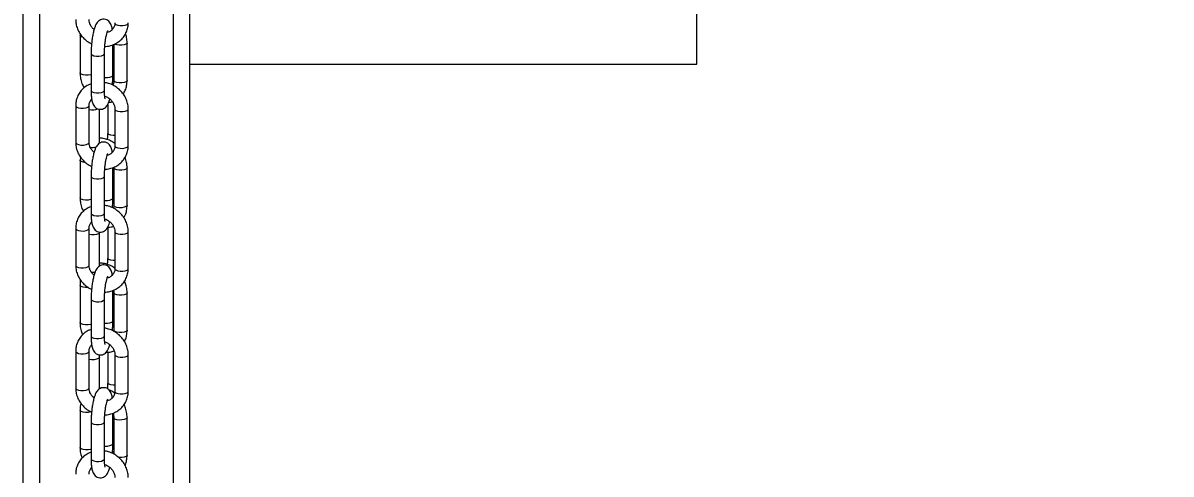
# Model space of a CAD drawing. Header units: millimetres. Extents: x -8083 to 6576, y -6691 to 5601.
# Drawn here: x -185.7 to 158.1, y -295.6 to -160.5 of the extents above; entities that cross this region are included whole.
import ezdxf

# ---------------------------------------------------------------- set-up
doc = ezdxf.new("R2010")
doc.units = ezdxf.units.MM
doc.layers.add('DIKOM_ОБЪЕКТ', color=7, linetype='Continuous')
doc.layers.add('DIKOM_РАЗМЕР_ОБЪЕКТА', color=7, linetype='Continuous')
doc.styles.add('style1', font='arial.ttf', dxfattribs={"width": 0.8})
doc.dimstyles.new('1-50', dxfattribs={"dimtxt": 300, "dimasz": 200, "dimexe": 100, "dimexo": 0, "dimgap": 100, "dimtad": 1, "dimtxsty": 'style1', "dimcen": 200, "dimclrd": 7, "dimclre": 7, "dimclrt": 7, "dimadec": 1, "dimazin": 2, "dimtfac": 1, "dimtmove": 0, "dimatfit": 2, "dimfxl": 0, "dimlwd": 25, "dimlwe": 18, "dimarcsym": 0})

# ---------------------------------------------------------------- blocks, each defined once
blk = doc.blocks.new('*D10')
at = {"layer": 'Defpoints', "color": 0, "transparency": 16777216}
for p in [(-4711.62, -59.88), (5076.72, -1609.88), (5076.72, -5900.19)]:
    blk.add_point(p, dxfattribs=at)
at = {"layer": 'DIKOM_РАЗМЕР_ОБЪЕКТА', "color": 7, "lineweight": 18, "transparency": 16777216}
for p, q in [((-4711.62, -59.88), (-4711.62, -6000.19)), ((5076.72, -1609.88), (5076.72, -6000.19))]:
    blk.add_line(p, q, dxfattribs=at)
at = {"layer": 'DIKOM_РАЗМЕР_ОБЪЕКТА', "color": 7, "lineweight": 25, "transparency": 16777216}
blk.add_line((-4511.62, -5900.19), (4876.72, -5900.19), dxfattribs=at)
at = {"layer": 'DIKOM_РАЗМЕР_ОБЪЕКТА', "color": 7, "transparency": 16777216}
for points in [[(-4511.62, -5866.86), (-4511.62, -5933.52), (-4711.62, -5900.19)], [(4876.72, -5866.86), (4876.72, -5933.52), (5076.72, -5900.19)]]:
    blk.add_solid(points, dxfattribs=at)
at = {"layer": 'DIKOM_РАЗМЕР_ОБЪЕКТА', "color": 7, "transparency": 16777216, "insert": (410.05, -5647.02), "char_height": 300, "attachment_point": 5, "style": 'style1'}
blk.add_mtext('10000', dxfattribs=at)

msp = doc.modelspace()

# ---------------------------------------------------------------- linework, layer by layer
at = {"layer": 'DIKOM_ОБЪЕКТ', "color": 7, "linetype": 'Continuous', "lineweight": 15}
for p, q in [((-185.736, 1537.193), (-185.736, -1662.807)), ((-180.736, -1662.807), (-180.736, 1537.193)), ((-140.736, 1537.193), (-140.736, -1662.807)), ((-135.736, -1662.807), (-135.736, 1537.193)), ((16.1, -172.807), (16.1, -116.498)), ((-168.606, -163.685), (-168.653, -164.169)), ((-168.653, -164.169), (-168.653, -175.392)), ((-158.82, -176.048), (-158.82, -166.972)), ((-158.547, -166.863), (-158.547, -177.682)), ((-154.547, -177.682), (-154.547, -166.458)), ((-165.341, -169.619), (-165.341, -180.655)), ((-161.341, -180.655), (-161.341, -169.619)), ((-135.736, -172.807), (16.1, -172.807)), ((-158.547, -176.814), (-158.832, -176.651)), ((-169.946, -185.214), (-169.946, -196.25)), ((-165.946, -196.25), (-165.946, -185.214)), ((-160.365, -184.88), (-160.365, -193.455)), ((-162.835, -196.519), (-162.835, -186.282)), ((-158.214, -186.204), (-158.214, -197.24)), ((-154.214, -197.24), (-154.214, -186.204)), ((-165.991, -196.415), (-165.946, -196.25)), ((-168.552, -200.548), (-168.653, -201.581)), ((-168.653, -201.581), (-168.653, -212.804)), ((-158.82, -212.835), (-158.82, -203.759)), ((-158.547, -203.87), (-158.547, -215.094)), ((-154.547, -215.094), (-154.547, -203.87)), ((-165.341, -206.406), (-165.341, -217.442)), ((-161.341, -217.442), (-161.341, -206.406)), ((-158.547, -207.761), (-158.82, -207.651)), ((-158.547, -214.226), (-158.849, -214.053)), ((-169.946, -222.001), (-169.946, -233.037)), ((-165.946, -233.037), (-165.946, -222.001)), ((-162.835, -233.306), (-162.835, -223.22)), ((-160.365, -221.667), (-160.365, -230.867)), ((-158.214, -222.991), (-158.214, -234.027)), ((-154.214, -234.027), (-154.214, -222.991)), ((-165.991, -233.202), (-165.946, -233.037)), ((-168.653, -238.993), (-168.653, -250.216)), ((-158.82, -249.621), (-158.82, -240.545)), ((-165.341, -243.193), (-165.341, -254.229)), ((-161.341, -254.229), (-161.341, -243.193)), ((-158.547, -241.282), (-158.547, -252.506)), ((-154.547, -252.506), (-154.547, -241.282)), ((-158.547, -251.638), (-158.886, -251.443)), ((-169.946, -258.787), (-169.946, -269.823)), ((-165.946, -269.823), (-165.946, -258.787)), ((-162.835, -270.092), (-162.835, -260.632)), ((-160.365, -259.077), (-160.365, -268.279)), ((-158.214, -259.777), (-158.214, -270.813)), ((-154.214, -270.813), (-154.214, -259.777)), ((-165.991, -269.988), (-165.946, -269.823)), ((-168.653, -276.405), (-168.653, -287.628)), ((-158.82, -286.408), (-158.82, -277.332)), ((-165.341, -279.979), (-165.341, -291.015)), ((-161.341, -291.015), (-161.341, -279.979)), ((-158.547, -278.694), (-158.547, -289.581)), ((-154.547, -289.918), (-154.547, -278.694)), ((-158.547, -289.05), (-158.923, -288.834))]:
    msp.add_line(p, q, dxfattribs=at)
at = {"layer": 'DIKOM_ОБЪЕКТ', "color": 7, "linetype": 'Continuous', "lineweight": 15, "flags": 128}
for points in [[(-158.214, -160.453), (-158.181, -160.595), (-157.894, -160.88), (-157.351, -161.1), (-156.634, -161.221), (-155.854, -161.226), (-155.129, -161.113), (-154.568, -160.9), (-154.259, -160.618), (-154.214, -160.453)], [(-167.772, -164.755), (-168.294, -164.573), (-168.606, -164.32), (-168.653, -164.169)], [(-154.547, -166.458), (-154.578, -166.583), (-154.863, -166.84), (-155.403, -167.039), (-156.118, -167.15), (-156.899, -167.155), (-157.625, -167.054), (-158.188, -166.863), (-158.336, -166.775)], [(-165.341, -169.619), (-165.308, -169.761), (-165.021, -170.046), (-164.477, -170.265), (-163.761, -170.387)], [(-163.761, -170.387), (-162.981, -170.392), (-162.255, -170.279), (-161.695, -170.065), (-161.385, -169.784), (-161.341, -169.618)], [(-165.341, -175.926), (-165.509, -175.973), (-166.225, -176.084), (-167.005, -176.089), (-167.731, -175.988), (-168.294, -175.797), (-168.606, -175.544), (-168.653, -175.393)], [(-161.341, -176.806), (-161.24, -176.816), (-160.46, -176.821), (-159.734, -176.708), (-159.174, -176.494), (-158.865, -176.213), (-158.82, -176.048)], [(-157.625, -178.278), (-158.188, -178.087), (-158.5, -177.834), (-158.547, -177.682)], [(-154.547, -177.682), (-154.578, -177.806), (-154.863, -178.064), (-155.403, -178.263), (-156.118, -178.373), (-156.899, -178.379), (-157.625, -178.278)], [(-165.341, -180.655), (-165.308, -180.797), (-165.021, -181.081), (-164.477, -181.301), (-163.761, -181.423), (-162.981, -181.428), (-162.255, -181.315), (-161.695, -181.102), (-161.385, -180.82), (-161.341, -180.655)], [(-169.946, -185.214), (-169.914, -185.355), (-169.626, -185.64), (-169.083, -185.86), (-168.367, -185.982), (-167.586, -185.987), (-166.861, -185.874), (-166.3, -185.66), (-165.991, -185.379), (-165.947, -185.224)], [(-158.214, -186.21), (-158.181, -186.345), (-157.894, -186.63), (-157.351, -186.85), (-156.634, -186.972), (-155.854, -186.976), (-155.129, -186.864), (-154.568, -186.65), (-154.259, -186.369), (-154.214, -186.204)], [(-158.214, -194.161), (-158.716, -194.152), (-159.443, -194.051), (-160.006, -193.86), (-160.318, -193.607), (-160.365, -193.455)], [(-169.946, -196.25), (-169.914, -196.391), (-169.626, -196.676), (-169.083, -196.896), (-168.367, -197.018), (-167.586, -197.023), (-166.861, -196.91), (-166.3, -196.696), (-165.991, -196.415)], [(-158.214, -197.24), (-158.181, -197.381), (-157.894, -197.666), (-157.351, -197.886), (-156.634, -198.008), (-155.854, -198.012), (-155.129, -197.9), (-154.568, -197.686), (-154.259, -197.405), (-154.214, -197.24)], [(-167.01, -202.277), (-167.731, -202.177), (-168.294, -201.985), (-168.606, -201.732), (-168.653, -201.581)], [(-154.547, -203.87), (-154.578, -203.995), (-154.863, -204.252), (-155.403, -204.451), (-156.118, -204.562), (-156.899, -204.567), (-157.625, -204.466), (-158.188, -204.275), (-158.5, -204.022), (-158.547, -203.874)], [(-165.341, -206.405), (-165.308, -206.547), (-165.021, -206.832), (-164.477, -207.052), (-163.761, -207.174)], [(-163.761, -207.174), (-162.981, -207.178), (-162.255, -207.066), (-161.695, -206.852), (-161.385, -206.571), (-161.341, -206.405)], [(-165.341, -213.338), (-165.509, -213.385), (-166.225, -213.496), (-167.005, -213.501), (-167.731, -213.4), (-168.294, -213.209), (-168.606, -212.956), (-168.653, -212.805)], [(-161.341, -213.593), (-161.24, -213.603), (-160.46, -213.607), (-159.734, -213.494), (-159.174, -213.281), (-158.865, -213), (-158.82, -212.835)], [(-157.625, -215.69), (-158.188, -215.499), (-158.5, -215.246), (-158.547, -215.094)], [(-154.547, -215.094), (-154.578, -215.218), (-154.863, -215.475), (-155.403, -215.675), (-156.118, -215.785), (-156.899, -215.791), (-157.625, -215.69)], [(-165.341, -217.442), (-165.308, -217.583), (-165.021, -217.868), (-164.477, -218.088), (-163.761, -218.21), (-162.981, -218.214), (-162.255, -218.102), (-161.695, -217.888), (-161.385, -217.607), (-161.341, -217.442)], [(-169.946, -222.001), (-169.914, -222.142), (-169.626, -222.427), (-169.083, -222.647), (-168.367, -222.769), (-167.586, -222.773), (-166.861, -222.66), (-166.3, -222.447), (-165.991, -222.166), (-165.947, -222.011)], [(-162.835, -223.22), (-162.866, -223.344), (-163.15, -223.601), (-163.692, -223.8), (-164.406, -223.911), (-165.187, -223.916), (-165.913, -223.816), (-165.946, -223.808)], [(-158.214, -222.997), (-158.181, -223.132), (-157.894, -223.417), (-157.351, -223.637), (-156.634, -223.758), (-155.854, -223.763), (-155.129, -223.65), (-154.568, -223.437), (-154.259, -223.156), (-154.214, -222.991)], [(-169.946, -233.037), (-169.914, -233.178), (-169.626, -233.463), (-169.083, -233.683), (-168.367, -233.805), (-167.586, -233.809), (-166.861, -233.696), (-166.3, -233.483), (-165.991, -233.202)], [(-158.214, -231.573), (-158.716, -231.564), (-159.443, -231.463), (-160.006, -231.272), (-160.318, -231.019), (-160.365, -230.867)], [(-158.214, -234.027), (-158.181, -234.168), (-157.894, -234.453), (-157.351, -234.673), (-156.634, -234.794), (-155.854, -234.799), (-155.129, -234.686), (-154.568, -234.473), (-154.259, -234.192), (-154.214, -234.027)], [(-166.138, -239.677), (-166.225, -239.684), (-167.005, -239.689), (-167.731, -239.589), (-168.294, -239.397), (-168.606, -239.144), (-168.653, -238.993)], [(-165.341, -243.192), (-165.308, -243.334), (-165.021, -243.619), (-164.477, -243.839), (-163.761, -243.96)], [(-163.761, -243.96), (-162.981, -243.965), (-162.255, -243.852), (-161.695, -243.639), (-161.385, -243.358), (-161.341, -243.191)], [(-154.547, -241.282), (-154.578, -241.407), (-154.863, -241.664), (-155.403, -241.863), (-156.118, -241.974), (-156.899, -241.979), (-157.625, -241.878), (-158.188, -241.687), (-158.5, -241.434), (-158.547, -241.286)], [(-165.341, -250.75), (-165.509, -250.797), (-166.225, -250.908), (-167.005, -250.913), (-167.731, -250.812), (-168.294, -250.621), (-168.606, -250.368), (-168.653, -250.217)], [(-161.341, -250.38), (-161.24, -250.389), (-160.46, -250.394), (-159.734, -250.281), (-159.174, -250.068), (-158.865, -249.786), (-158.82, -249.622)], [(-165.341, -254.229), (-165.308, -254.37), (-165.021, -254.655), (-164.477, -254.875), (-163.761, -254.996), (-162.981, -255.001), (-162.255, -254.888), (-161.695, -254.675), (-161.385, -254.394), (-161.341, -254.229)], [(-157.625, -253.102), (-158.188, -252.91), (-158.5, -252.657), (-158.547, -252.506)], [(-154.547, -252.506), (-154.578, -252.63), (-154.863, -252.887), (-155.403, -253.086), (-156.118, -253.197), (-156.899, -253.203), (-157.625, -253.102)], [(-169.946, -258.787), (-169.914, -258.929), (-169.626, -259.214), (-169.083, -259.434), (-168.367, -259.555), (-167.586, -259.56), (-166.861, -259.447), (-166.3, -259.234), (-165.991, -258.952), (-165.947, -258.797)], [(-162.835, -260.632), (-162.866, -260.756), (-163.15, -261.013), (-163.692, -261.212), (-164.406, -261.323), (-165.187, -261.328), (-165.913, -261.228), (-165.946, -261.22)], [(-158.214, -259.784), (-158.181, -259.919), (-157.894, -260.204), (-157.351, -260.424), (-156.634, -260.545), (-155.854, -260.55), (-155.129, -260.437), (-154.568, -260.224), (-154.259, -259.942), (-154.214, -259.778)], [(-169.946, -269.823), (-169.914, -269.965), (-169.626, -270.25), (-169.083, -270.47), (-168.367, -270.591), (-167.586, -270.596), (-166.861, -270.483), (-166.3, -270.27), (-165.991, -269.988)], [(-158.214, -268.985), (-158.716, -268.976), (-159.443, -268.875), (-160.006, -268.684), (-160.318, -268.431), (-160.365, -268.279)], [(-158.214, -270.813), (-158.181, -270.955), (-157.894, -271.24), (-157.351, -271.46), (-156.634, -271.581), (-155.854, -271.586), (-155.129, -271.473), (-154.568, -271.26), (-154.259, -270.978), (-154.214, -270.813)], [(-164.353, -272.542), (-164.406, -272.546), (-164.697, -272.561)], [(-165.336, -276.937), (-165.509, -276.985), (-166.225, -277.096), (-167.005, -277.101), (-167.731, -277.001), (-168.294, -276.809), (-168.606, -276.556), (-168.653, -276.405)], [(-165.341, -279.979), (-165.308, -280.121), (-165.021, -280.406), (-164.477, -280.626), (-163.761, -280.747)], [(-163.761, -280.747), (-162.981, -280.752), (-162.255, -280.639), (-161.695, -280.426), (-161.385, -280.144), (-161.341, -279.978)], [(-154.547, -278.694), (-154.578, -278.819), (-154.863, -279.076), (-155.403, -279.275), (-156.118, -279.385), (-156.899, -279.391), (-157.625, -279.29), (-158.188, -279.099), (-158.5, -278.846), (-158.547, -278.698)], [(-165.341, -288.162), (-165.509, -288.209), (-166.225, -288.319), (-167.005, -288.325), (-167.731, -288.224), (-168.294, -288.033), (-168.606, -287.78), (-168.653, -287.629)], [(-161.341, -287.166), (-161.24, -287.176), (-160.46, -287.181), (-159.734, -287.068), (-159.174, -286.854), (-158.865, -286.573), (-158.82, -286.408)], [(-165.341, -291.015), (-165.308, -291.157), (-165.021, -291.442), (-164.477, -291.662), (-163.761, -291.783), (-162.981, -291.788), (-162.255, -291.675), (-161.695, -291.462), (-161.385, -291.18), (-161.341, -291.015)], [(-154.547, -289.918), (-154.578, -290.042), (-154.863, -290.299), (-155.403, -290.498), (-156.118, -290.609), (-156.899, -290.615), (-157.093, -290.599)]]:
    msp.add_lwpolyline(points, dxfattribs=at)
at = {"layer": 'DIKOM_ОБЪЕКТ', "color": 7, "linetype": 'Continuous', "lineweight": 15}
for centre, radius, start, end in [((-164.859, -181.938), 4.589, 256.29361, 291.07033), ((-164.839, -192.406), 5.333, 261.61975, 280.83245), ((-164.836, -229.666), 5.485, 265.94146, 277.49773)]:
    msp.add_arc(centre, radius, start, end, dxfattribs=at)
for points, knots in [([(-169.946, -159.463), (-169.935, -159.769), (-169.905, -160.572), (-169.593, -161.864), (-168.961, -163.269), (-168.055, -164.554), (-166.903, -165.64), (-165.921, -166.347), (-165.306, -166.594), (-165.184, -166.642)], [0, 0, 0, 0, 0.1034949, 0.2724636, 0.4421783, 0.6130013, 0.7848465, 0.9575124, 1, 1, 1, 1]), ([(-164.432, -162.407), (-164.558, -162.311), (-164.976, -161.995), (-165.472, -161.278), (-165.878, -160.362), (-165.924, -159.758), (-165.946, -159.463)], [0, 0, 0, 0, 0.1274726, 0.4219214, 0.7173719, 1, 1, 1, 1]), ([(-158.997, -162.45), (-159.021, -162.271), (-159.103, -161.658), (-159.321, -160.972), (-159.757, -160.218), (-160.311, -159.691), (-161.031, -159.358), (-161.839, -159.302), (-162.57, -159.519), (-163.14, -159.904), (-163.566, -160.378), (-163.931, -160.979), (-164.264, -161.774), (-164.585, -162.862), (-164.864, -164.168), (-165.086, -165.606), (-165.241, -167.079), (-165.327, -168.44), (-165.336, -169.261), (-165.341, -169.619)], [0, 0, 0, 0, 0.037016, 0.1264982, 0.1778428, 0.2220574, 0.2669859, 0.3125189, 0.3565713, 0.3970958, 0.4395239, 0.4900923, 0.5610892, 0.6378454, 0.7179947, 0.7939574, 0.8684601, 0.9426271, 1, 1, 1, 1]), ([(-161.245, -167.468), (-161.138, -167.471), (-160.505, -167.493), (-159.373, -167.233), (-157.933, -166.68), (-156.665, -165.827), (-155.62, -164.747), (-154.839, -163.479), (-154.357, -162.1), (-154.22, -161.068), (-154.215, -160.524), (-154.214, -160.453)], [0, 0, 0, 0, 0.0280385, 0.1673469, 0.3061365, 0.4440324, 0.580852, 0.7166424, 0.8517688, 0.9805554, 1, 1, 1, 1]), ([(-158.214, -160.453), (-158.219, -160.587), (-158.237, -161.042), (-158.459, -161.768), (-158.997, -162.532), (-159.705, -163.097), (-160.301, -163.268), (-160.549, -163.34)], [0, 0, 0, 0, 0.0992705, 0.336134, 0.5794038, 0.825467, 1, 1, 1, 1]), ([(-161.341, -169.619), (-161.339, -169.413), (-161.334, -168.815), (-161.28, -167.744), (-161.159, -166.459), (-160.986, -165.233), (-160.779, -164.162), (-160.563, -163.36), (-160.407, -162.907), (-160.303, -162.723), (-160.326, -162.755), (-160.329, -162.76)], [0, 0, 0, 0, 0.0749043, 0.2172357, 0.3608932, 0.5045795, 0.6463748, 0.7839388, 0.8938036, 0.9849902, 1, 1, 1, 1]), ([(-154.547, -166.458), (-154.558, -166.162), (-154.588, -165.356), (-154.741, -164.409), (-154.982, -163.801), (-155.028, -163.684)], [0, 0, 0, 0, 0.3189696, 0.8695088, 1, 1, 1, 1]), ([(-165.341, -178.695), (-165.633, -178.801), (-166.407, -179.08), (-167.492, -179.847), (-168.541, -180.918), (-169.321, -182.189), (-169.804, -183.567), (-169.94, -184.6), (-169.946, -185.143), (-169.946, -185.214)], [0, 0, 0, 0, 0.1076208, 0.2849705, 0.460919, 0.6355661, 0.8093646, 0.9749984, 1, 1, 1, 1]), ([(-168.653, -175.392), (-168.644, -175.689), (-168.619, -176.497), (-168.337, -177.822), (-167.919, -179.035), (-167.528, -179.67), (-167.416, -179.851)], [0, 0, 0, 0, 0.1941313, 0.5292005, 0.8658403, 1, 1, 1, 1]), ([(-154.214, -186.204), (-154.226, -185.899), (-154.256, -185.095), (-154.567, -183.803), (-155.199, -182.397), (-156.107, -181.118), (-157.252, -180.013), (-158.594, -179.137), (-159.976, -178.531), (-160.92, -178.365), (-161.341, -178.29)], [0, 0, 0, 0, 0.0814895, 0.2145434, 0.348188, 0.4827284, 0.6180506, 0.7539867, 0.890429, 1, 1, 1, 1]), ([(-158.976, -179.025), (-158.96, -178.878), (-158.89, -178.25), (-158.835, -177.226), (-158.825, -176.406), (-158.82, -176.048)], [0, 0, 0, 0, 0.1462637, 0.627656, 1, 1, 1, 1]), ([(-158.547, -177.682), (-158.552, -177.83), (-158.57, -178.29), (-158.671, -178.79), (-158.815, -179.034), (-158.843, -179.08)], [0, 0, 0, 0, 0.2777259, 0.8608519, 1, 1, 1, 1]), ([(-155.742, -181.717), (-155.516, -181.344), (-155.049, -180.577), (-154.634, -179.202), (-154.576, -178.199), (-154.547, -177.682)], [0, 0, 0, 0, 0.3136263, 0.6459235, 1, 1, 1, 1]), ([(-165.341, -180.655), (-165.339, -180.891), (-165.333, -181.589), (-165.266, -182.66), (-165.095, -183.82), (-164.842, -184.699), (-164.404, -185.448), (-163.85, -185.976), (-163.129, -186.309), (-162.322, -186.365), (-161.59, -186.149), (-161.021, -185.763), (-160.594, -185.29), (-160.23, -184.685), (-159.948, -184.04), (-159.789, -183.476), (-159.728, -183.26)], [0, 0, 0, 0, 0.051199, 0.1511671, 0.2551515, 0.3725091, 0.4397982, 0.4977956, 0.5567163, 0.6164364, 0.6742011, 0.7272989, 0.7829486, 0.8492803, 0.9423668, 1, 1, 1, 1]), ([(-161.112, -183.148), (-161.111, -183.149), (-161.096, -183.178), (-161.151, -183.046), (-161.216, -182.71), (-161.296, -182.069), (-161.336, -181.344), (-161.34, -180.828), (-161.341, -180.655)], [0, 0, 0, 0, 0.0093078, 0.1656481, 0.3651287, 0.6008866, 0.8659257, 1, 1, 1, 1]), ([(-165.946, -185.214), (-165.941, -185.08), (-165.922, -184.626), (-165.72, -183.913), (-165.347, -183.445), (-165.164, -183.217)], [0, 0, 0, 0, 0.1765846, 0.5979228, 1, 1, 1, 1]), ([(-161.249, -182.391), (-161.236, -182.394), (-160.869, -182.466), (-160.191, -182.853), (-159.324, -183.525), (-158.682, -184.384), (-158.283, -185.306), (-158.237, -185.909), (-158.214, -186.204)], [0, 0, 0, 0, 0.007227, 0.2083741, 0.4084372, 0.6080261, 0.8083843, 1, 1, 1, 1]), ([(-160.052, -184.208), (-159.703, -184.197), (-159.336, -184.185), (-159.005, -184.051), (-158.989, -184.045)], [0, 0, 0, 0, 0.9530507, 1, 1, 1, 1]), ([(-158.214, -196.595), (-158.315, -196.508), (-158.816, -196.076), (-159.866, -195.542), (-161.294, -195.098), (-162.314, -194.933), (-162.812, -195.007), (-162.835, -195.01)], [0, 0, 0, 0, 0.0762762, 0.3809219, 0.6848071, 0.9855072, 1, 1, 1, 1]), ([(-160.365, -193.455), (-160.369, -193.637), (-160.382, -194.17), (-160.45, -194.832), (-160.566, -195.281), (-160.587, -195.36)], [0, 0, 0, 0, 0.298644, 0.8769741, 1, 1, 1, 1]), ([(-169.946, -196.25), (-169.935, -196.555), (-169.905, -197.359), (-169.593, -198.651), (-168.961, -200.056), (-168.055, -201.34), (-166.903, -202.426), (-165.921, -203.134), (-165.306, -203.38), (-165.184, -203.429)], [0, 0, 0, 0, 0.1034954, 0.2724589, 0.4421745, 0.6129984, 0.7848444, 0.9575147, 1, 1, 1, 1]), ([(-164.432, -199.193), (-164.558, -199.098), (-164.976, -198.782), (-165.472, -198.065), (-165.878, -197.149), (-165.924, -196.545), (-165.946, -196.25)], [0, 0, 0, 0, 0.127464, 0.4219283, 0.7173822, 1, 1, 1, 1]), ([(-158.997, -199.237), (-159.021, -199.058), (-159.103, -198.445), (-159.32, -197.758), (-159.757, -197.005), (-160.311, -196.478), (-161.031, -196.145), (-161.838, -196.088), (-162.57, -196.305), (-163.14, -196.69), (-163.566, -197.165), (-163.931, -197.766), (-164.264, -198.561), (-164.585, -199.648), (-164.864, -200.954), (-165.086, -202.392), (-165.241, -203.865), (-165.327, -205.227), (-165.336, -206.048), (-165.341, -206.406)], [0, 0, 0, 0, 0.0370161, 0.1265167, 0.1778426, 0.222059, 0.2669865, 0.3125309, 0.3565721, 0.3970967, 0.4395233, 0.4900935, 0.5610906, 0.6378447, 0.7179942, 0.7939599, 0.8684628, 0.9426269, 1, 1, 1, 1]), ([(-161.245, -204.254), (-161.138, -204.258), (-160.505, -204.28), (-159.373, -204.019), (-157.933, -203.466), (-156.665, -202.614), (-155.62, -201.534), (-154.839, -200.266), (-154.357, -198.886), (-154.22, -197.854), (-154.215, -197.311), (-154.214, -197.24)], [0, 0, 0, 0, 0.0280386, 0.1673478, 0.3061374, 0.4440455, 0.580852, 0.7166423, 0.851764, 0.9805554, 1, 1, 1, 1]), ([(-158.214, -197.24), (-158.219, -197.374), (-158.237, -197.828), (-158.459, -198.555), (-158.997, -199.319), (-159.705, -199.883), (-160.301, -200.055), (-160.549, -200.126)], [0, 0, 0, 0, 0.0992701, 0.3361326, 0.579409, 0.8254712, 1, 1, 1, 1]), ([(-161.341, -206.406), (-161.339, -206.2), (-161.334, -205.602), (-161.28, -204.53), (-161.159, -203.246), (-160.986, -202.02), (-160.779, -200.949), (-160.563, -200.146), (-160.407, -199.694), (-160.303, -199.51), (-160.326, -199.542), (-160.329, -199.546)], [0, 0, 0, 0, 0.0749034, 0.2172333, 0.3608864, 0.5045865, 0.6463802, 0.7839382, 0.8938048, 0.9849904, 1, 1, 1, 1]), ([(-154.547, -203.87), (-154.557, -203.574), (-154.586, -202.767), (-154.776, -201.688), (-155.076, -200.954), (-155.175, -200.71)], [0, 0, 0, 0, 0.2788941, 0.7602332, 1, 1, 1, 1]), ([(-168.653, -212.804), (-168.644, -213.101), (-168.619, -213.91), (-168.331, -215.231), (-167.983, -216.307), (-167.68, -216.814), (-167.651, -216.863)], [0, 0, 0, 0, 0.2151492, 0.5864586, 0.9595349, 1, 1, 1, 1]), ([(-158.976, -215.811), (-158.96, -215.665), (-158.89, -215.036), (-158.835, -214.013), (-158.825, -213.192), (-158.82, -212.835)], [0, 0, 0, 0, 0.1462802, 0.6276632, 1, 1, 1, 1]), ([(-165.416, -215.512), (-165.683, -215.609), (-166.43, -215.881), (-167.491, -216.634), (-168.541, -217.705), (-169.321, -218.976), (-169.804, -220.354), (-169.94, -221.386), (-169.946, -221.929), (-169.946, -222.001)], [0, 0, 0, 0, 0.0990866, 0.2781422, 0.455771, 0.6320859, 0.8075441, 0.9747597, 1, 1, 1, 1]), ([(-154.214, -222.991), (-154.226, -222.685), (-154.256, -221.881), (-154.567, -220.59), (-155.199, -219.184), (-156.107, -217.904), (-157.252, -216.799), (-158.594, -215.924), (-159.976, -215.318), (-160.92, -215.151), (-161.341, -215.077)], [0, 0, 0, 0, 0.0814896, 0.2145437, 0.3481883, 0.4827289, 0.6180513, 0.7539875, 0.8904299, 1, 1, 1, 1]), ([(-158.547, -215.094), (-158.549, -215.246), (-158.555, -215.557), (-158.629, -215.811), (-158.667, -215.941)], [0, 0, 0, 0, 0.4880629, 1, 1, 1, 1]), ([(-155.548, -218.778), (-155.393, -218.518), (-155.001, -217.862), (-154.636, -216.612), (-154.577, -215.61), (-154.547, -215.094)], [0, 0, 0, 0, 0.240614, 0.6082655, 1, 1, 1, 1]), ([(-165.946, -222.001), (-165.941, -221.867), (-165.922, -221.413), (-165.713, -220.683), (-165.327, -220.201), (-165.132, -219.958)], [0, 0, 0, 0, 0.1721074, 0.5828028, 1, 1, 1, 1]), ([(-165.341, -217.442), (-165.339, -217.678), (-165.333, -218.375), (-165.266, -219.447), (-165.095, -220.607), (-164.842, -221.486), (-164.404, -222.235), (-163.85, -222.763), (-163.129, -223.095), (-162.322, -223.152), (-161.59, -222.936), (-161.021, -222.55), (-160.594, -222.077), (-160.23, -221.472), (-159.948, -220.827), (-159.789, -220.263), (-159.728, -220.047)], [0, 0, 0, 0, 0.051199, 0.1511704, 0.2551518, 0.3725093, 0.4397984, 0.4977958, 0.5567164, 0.6164365, 0.6742012, 0.7272989, 0.7829465, 0.8492803, 0.9423668, 1, 1, 1, 1]), ([(-161.112, -219.934), (-161.111, -219.936), (-161.096, -219.965), (-161.151, -219.833), (-161.216, -219.497), (-161.296, -218.855), (-161.336, -218.13), (-161.34, -217.615), (-161.341, -217.442)], [0, 0, 0, 0, 0.0094168, 0.1656477, 0.3651216, 0.6008781, 0.8659264, 1, 1, 1, 1]), ([(-161.249, -219.178), (-161.236, -219.18), (-160.869, -219.253), (-160.191, -219.639), (-159.324, -220.311), (-158.682, -221.17), (-158.283, -222.093), (-158.237, -222.696), (-158.214, -222.991)], [0, 0, 0, 0, 0.0072291, 0.2083777, 0.4084429, 0.6080299, 0.8083861, 1, 1, 1, 1]), ([(-160.363, -221.664), (-159.909, -221.64), (-159.318, -221.609), (-158.785, -221.38), (-158.662, -221.327)], [0, 0, 0, 0, 0.7675984, 1, 1, 1, 1]), ([(-169.946, -233.037), (-169.935, -233.342), (-169.905, -234.146), (-169.593, -235.438), (-168.961, -236.842), (-168.055, -238.127), (-166.903, -239.213), (-165.921, -239.921), (-165.306, -240.167), (-165.184, -240.216)], [0, 0, 0, 0, 0.1034809, 0.2724581, 0.4421741, 0.6129984, 0.7848449, 0.957514, 1, 1, 1, 1]), ([(-164.432, -235.98), (-164.558, -235.885), (-164.976, -235.569), (-165.472, -234.852), (-165.878, -233.936), (-165.924, -233.332), (-165.946, -233.037)], [0, 0, 0, 0, 0.1274639, 0.4219156, 0.7173825, 1, 1, 1, 1]), ([(-158.997, -236.024), (-159.021, -235.844), (-159.103, -235.231), (-159.32, -234.545), (-159.757, -233.792), (-160.311, -233.265), (-161.031, -232.932), (-161.838, -232.875), (-162.57, -233.092), (-163.14, -233.477), (-163.566, -233.951), (-163.931, -234.553), (-164.264, -235.347), (-164.585, -236.435), (-164.864, -237.741), (-165.086, -239.179), (-165.241, -240.652), (-165.327, -242.013), (-165.336, -242.834), (-165.341, -243.193)], [0, 0, 0, 0, 0.0370164, 0.1265176, 0.1778439, 0.2220607, 0.2669885, 0.3125333, 0.3565748, 0.3970997, 0.4395266, 0.4900971, 0.5610947, 0.6378517, 0.7179992, 0.7939654, 0.8684689, 0.9426336, 1, 1, 1, 1]), ([(-158.174, -234.041), (-158.287, -233.942), (-158.802, -233.498), (-159.865, -232.954), (-161.294, -232.51), (-162.314, -232.345), (-162.812, -232.418), (-162.835, -232.422)], [0, 0, 0, 0, 0.0855455, 0.3871515, 0.6879784, 0.9856531, 1, 1, 1, 1]), ([(-160.365, -230.867), (-160.369, -231.049), (-160.382, -231.582), (-160.45, -232.244), (-160.566, -232.693), (-160.587, -232.772)], [0, 0, 0, 0, 0.2987348, 0.8769849, 1, 1, 1, 1]), ([(-161.341, -243.193), (-161.339, -242.986), (-161.334, -242.388), (-161.28, -241.317), (-161.159, -240.033), (-160.986, -238.807), (-160.779, -237.736), (-160.563, -236.933), (-160.407, -236.481), (-160.303, -236.297), (-160.326, -236.329), (-160.329, -236.333)], [0, 0, 0, 0, 0.0748858, 0.2172123, 0.3608686, 0.5045783, 0.6463696, 0.7839352, 0.8938043, 0.9849906, 1, 1, 1, 1]), ([(-161.245, -241.041), (-161.138, -241.045), (-160.505, -241.066), (-159.373, -240.806), (-157.933, -240.253), (-156.665, -239.401), (-155.62, -238.321), (-154.839, -237.052), (-154.357, -235.673), (-154.22, -234.641), (-154.215, -234.098), (-154.214, -234.027)], [0, 0, 0, 0, 0.0280386, 0.1673482, 0.3061363, 0.4440448, 0.5808516, 0.7166465, 0.8517685, 0.9805603, 1, 1, 1, 1]), ([(-158.214, -234.027), (-158.219, -234.161), (-158.237, -234.615), (-158.459, -235.341), (-158.997, -236.105), (-159.705, -236.67), (-160.301, -236.842), (-160.549, -236.913)], [0, 0, 0, 0, 0.0992705, 0.336134, 0.5794038, 0.825467, 1, 1, 1, 1]), ([(-168.492, -237.42), (-168.496, -237.432), (-168.649, -237.924), (-168.651, -238.465), (-168.653, -238.993)], [0, 0, 0, 0, 0.0251574, 1, 1, 1, 1]), ([(-158.641, -240.474), (-158.619, -240.56), (-158.547, -240.838), (-158.547, -241.101), (-158.547, -241.282)], [0, 0, 0, 0, 0.3083615, 1, 1, 1, 1]), ([(-154.547, -241.282), (-154.557, -240.986), (-154.585, -240.179), (-154.811, -238.967), (-155.168, -238.107), (-155.323, -237.736)], [0, 0, 0, 0, 0.2477568, 0.6753409, 1, 1, 1, 1]), ([(-168.653, -250.216), (-168.643, -250.512), (-168.615, -251.32), (-168.381, -252.561), (-168.011, -253.45), (-167.844, -253.85)], [0, 0, 0, 0, 0.241666, 0.6587796, 1, 1, 1, 1]), ([(-158.976, -252.598), (-158.96, -252.452), (-158.89, -251.823), (-158.835, -250.799), (-158.825, -249.979), (-158.82, -249.621)], [0, 0, 0, 0, 0.1462608, 0.6276632, 1, 1, 1, 1]), ([(-165.341, -252.269), (-165.633, -252.374), (-166.407, -252.654), (-167.492, -253.42), (-168.541, -254.492), (-169.321, -255.762), (-169.804, -257.141), (-169.94, -258.173), (-169.946, -258.716), (-169.946, -258.787)], [0, 0, 0, 0, 0.1076086, 0.2849732, 0.4609209, 0.6355618, 0.8093655, 0.9749922, 1, 1, 1, 1]), ([(-165.341, -254.229), (-165.339, -254.465), (-165.333, -255.162), (-165.266, -256.234), (-165.095, -257.393), (-164.842, -258.273), (-164.404, -259.022), (-163.85, -259.549), (-163.129, -259.882), (-162.322, -259.939), (-161.59, -259.722), (-161.021, -259.336), (-160.594, -258.863), (-160.23, -258.258), (-159.948, -257.613), (-159.789, -257.049), (-159.728, -256.834)], [0, 0, 0, 0, 0.0511956, 0.1511673, 0.2551492, 0.3725072, 0.4397989, 0.4977943, 0.5567166, 0.6164366, 0.6742007, 0.7272986, 0.7829485, 0.8492566, 0.9423459, 1, 1, 1, 1]), ([(-154.214, -259.777), (-154.226, -259.472), (-154.256, -258.668), (-154.567, -257.376), (-155.199, -255.97), (-156.107, -254.691), (-157.252, -253.586), (-158.594, -252.711), (-159.976, -252.105), (-160.92, -251.938), (-161.341, -251.864)], [0, 0, 0, 0, 0.0814894, 0.2145432, 0.3481877, 0.482728, 0.6180501, 0.7539833, 0.8904259, 1, 1, 1, 1]), ([(-161.112, -256.721), (-161.111, -256.723), (-161.096, -256.751), (-161.151, -256.62), (-161.216, -256.284), (-161.296, -255.642), (-161.336, -254.917), (-161.34, -254.402), (-161.341, -254.229)], [0, 0, 0, 0, 0.0094169, 0.1656497, 0.365126, 0.6008854, 0.8659369, 1, 1, 1, 1]), ([(-155.354, -255.838), (-155.269, -255.692), (-154.952, -255.147), (-154.64, -254.021), (-154.579, -253.022), (-154.547, -252.506)], [0, 0, 0, 0, 0.1501929, 0.5616285, 1, 1, 1, 1]), ([(-165.946, -258.787), (-165.941, -258.653), (-165.922, -258.2), (-165.72, -257.487), (-165.347, -257.019), (-165.164, -256.79)], [0, 0, 0, 0, 0.1765846, 0.5979228, 1, 1, 1, 1]), ([(-161.249, -255.965), (-161.236, -255.967), (-160.869, -256.04), (-160.191, -256.426), (-159.324, -257.098), (-158.682, -257.957), (-158.283, -258.879), (-158.237, -259.482), (-158.214, -259.777)], [0, 0, 0, 0, 0.007227, 0.2083762, 0.4084419, 0.6080378, 0.8083856, 1, 1, 1, 1]), ([(-162.835, -260.632), (-162.835, -260.451), (-162.836, -260.201), (-162.798, -259.933), (-162.788, -259.858)], [0, 0, 0, 0, 0.7214624, 1, 1, 1, 1]), ([(-160.794, -259.054), (-160.674, -259.067), (-160.078, -259.131), (-159.26, -259.003), (-158.634, -258.734), (-158.436, -258.649)], [0, 0, 0, 0, 0.1473852, 0.7311858, 1, 1, 1, 1]), ([(-169.946, -269.823), (-169.935, -270.129), (-169.905, -270.933), (-169.593, -272.224), (-168.961, -273.629), (-168.055, -274.914), (-166.903, -276), (-165.921, -276.708), (-165.306, -276.954), (-165.184, -277.003)], [0, 0, 0, 0, 0.1034807, 0.2724637, 0.4421794, 0.6129982, 0.7848488, 0.9575141, 1, 1, 1, 1]), ([(-164.432, -272.767), (-164.558, -272.671), (-164.976, -272.355), (-165.472, -271.638), (-165.878, -270.722), (-165.924, -270.119), (-165.946, -269.823)], [0, 0, 0, 0, 0.1274639, 0.4219156, 0.7173825, 1, 1, 1, 1]), ([(-158.997, -272.81), (-159.021, -272.631), (-159.103, -272.018), (-159.32, -271.332), (-159.757, -270.578), (-160.311, -270.051), (-161.031, -269.718), (-161.838, -269.662), (-162.57, -269.879), (-163.14, -270.264), (-163.566, -270.738), (-163.931, -271.339), (-164.264, -272.134), (-164.585, -273.222), (-164.864, -274.528), (-165.086, -275.966), (-165.241, -277.439), (-165.327, -278.8), (-165.336, -279.621), (-165.341, -279.979)], [0, 0, 0, 0, 0.0370163, 0.1265175, 0.1778456, 0.2220623, 0.2669901, 0.3125346, 0.3565754, 0.3971003, 0.4395287, 0.4900976, 0.5610951, 0.637852, 0.7179994, 0.7939656, 0.868469, 0.9426336, 1, 1, 1, 1]), ([(-162.367, -269.86), (-162.501, -269.835), (-162.659, -269.806), (-162.812, -269.83), (-162.835, -269.834)], [0, 0, 0, 0, 0.8506604, 1, 1, 1, 1]), ([(-161.245, -277.828), (-161.138, -277.831), (-160.505, -277.853), (-159.373, -277.593), (-157.933, -277.04), (-156.665, -276.187), (-155.62, -275.107), (-154.839, -273.839), (-154.357, -272.46), (-154.22, -271.428), (-154.215, -270.885), (-154.214, -270.813)], [0, 0, 0, 0, 0.0280386, 0.1673576, 0.3061349, 0.4440436, 0.5808506, 0.7166415, 0.8517683, 0.9805603, 1, 1, 1, 1]), ([(-158.214, -270.813), (-158.219, -270.947), (-158.237, -271.402), (-158.459, -272.128), (-158.997, -272.892), (-159.705, -273.457), (-160.301, -273.628), (-160.549, -273.7)], [0, 0, 0, 0, 0.0992705, 0.336134, 0.5794038, 0.825467, 1, 1, 1, 1]), ([(-160.365, -268.279), (-160.37, -268.461), (-160.383, -268.994), (-160.437, -269.592), (-160.535, -269.977), (-160.539, -269.992)], [0, 0, 0, 0, 0.3317058, 0.9737769, 1, 1, 1, 1]), ([(-158.283, -271.361), (-158.361, -271.295), (-158.842, -270.885), (-159.446, -270.54), (-159.982, -270.375), (-160.037, -270.358)], [0, 0, 0, 0, 0.1480526, 0.9129927, 1, 1, 1, 1]), ([(-168.358, -274.395), (-168.411, -274.552), (-168.622, -275.185), (-168.64, -275.881), (-168.653, -276.405)], [0, 0, 0, 0, 0.2474628, 1, 1, 1, 1]), ([(-161.341, -279.979), (-161.339, -279.773), (-161.334, -279.175), (-161.28, -278.104), (-161.159, -276.819), (-160.986, -275.594), (-160.779, -274.522), (-160.563, -273.72), (-160.407, -273.267), (-160.303, -273.083), (-160.326, -273.115), (-160.329, -273.12)], [0, 0, 0, 0, 0.0748797, 0.217213, 0.3608695, 0.5045731, 0.6463702, 0.783936, 0.8938023, 0.98499, 1, 1, 1, 1]), ([(-154.547, -278.694), (-154.556, -278.398), (-154.58, -277.589), (-154.869, -276.267), (-155.2, -275.24), (-155.468, -274.772), (-155.472, -274.765)], [0, 0, 0, 0, 0.2230217, 0.6079314, 0.9946454, 1, 1, 1, 1]), ([(-158.775, -277.314), (-158.696, -277.593), (-158.563, -278.065), (-158.551, -278.512), (-158.547, -278.694)], [0, 0, 0, 0, 0.5905249, 1, 1, 1, 1]), ([(-168.653, -287.628), (-168.642, -287.924), (-168.614, -288.731), (-168.421, -289.819), (-168.118, -290.561), (-168.015, -290.814)], [0, 0, 0, 0, 0.2766292, 0.7540682, 1, 1, 1, 1]), ([(-154.214, -296.564), (-154.226, -296.259), (-154.256, -295.455), (-154.567, -294.163), (-155.199, -292.757), (-156.107, -291.478), (-157.252, -290.373), (-158.594, -289.497), (-159.976, -288.891), (-160.92, -288.725), (-161.341, -288.651)], [0, 0, 0, 0, 0.0814892, 0.2145473, 0.3481913, 0.4827271, 0.6180522, 0.753985, 0.8904252, 1, 1, 1, 1]), ([(-158.976, -289.385), (-158.96, -289.238), (-158.89, -288.61), (-158.835, -287.586), (-158.825, -286.766), (-158.82, -286.408)], [0, 0, 0, 0, 0.1462637, 0.627656, 1, 1, 1, 1]), ([(-165.341, -289.055), (-165.633, -289.161), (-166.407, -289.441), (-167.492, -290.207), (-168.541, -291.278), (-169.321, -292.549), (-169.804, -293.927), (-169.94, -294.96), (-169.946, -295.503), (-169.946, -295.574)], [0, 0, 0, 0, 0.1076065, 0.2849715, 0.4609197, 0.635561, 0.8093651, 0.9749985, 1, 1, 1, 1]), ([(-165.341, -291.015), (-165.339, -291.251), (-165.333, -291.949), (-165.266, -293.021), (-165.095, -294.18), (-164.842, -295.059), (-164.404, -295.809), (-163.85, -296.336), (-163.129, -296.669), (-162.322, -296.725), (-161.59, -296.509), (-161.021, -296.123), (-160.594, -295.65), (-160.23, -295.045), (-159.948, -294.4), (-159.789, -293.836), (-159.728, -293.621)], [0, 0, 0, 0, 0.0511993, 0.1511678, 0.2551498, 0.372508, 0.4397998, 0.4977975, 0.5567184, 0.6164385, 0.6742026, 0.7273007, 0.7829506, 0.8492589, 0.9423458, 1, 1, 1, 1]), ([(-161.112, -293.508), (-161.111, -293.509), (-161.096, -293.538), (-161.151, -293.406), (-161.216, -293.07), (-161.296, -292.429), (-161.336, -291.704), (-161.34, -291.188), (-161.341, -291.015)], [0, 0, 0, 0, 0.0094168, 0.1656486, 0.3651291, 0.6008868, 0.8659257, 1, 1, 1, 1]), ([(-155.177, -292.928), (-155.154, -292.888), (-154.904, -292.445), (-154.646, -291.43), (-154.581, -290.432), (-154.547, -289.918)], [0, 0, 0, 0, 0.0462812, 0.5080094, 1, 1, 1, 1]), ([(-165.946, -295.574), (-165.941, -295.44), (-165.922, -294.986), (-165.72, -294.273), (-165.347, -293.806), (-165.164, -293.577)], [0, 0, 0, 0, 0.1765846, 0.5979228, 1, 1, 1, 1]), ([(-161.249, -292.751), (-161.236, -292.754), (-160.869, -292.826), (-160.191, -293.213), (-159.324, -293.885), (-158.682, -294.744), (-158.283, -295.666), (-158.237, -296.269), (-158.214, -296.564)], [0, 0, 0, 0, 0.0072269, 0.2083747, 0.4084456, 0.6080317, 0.808387, 1, 1, 1, 1])]:
    msp.add_open_spline(points, degree=3, knots=knots, dxfattribs=at)

# ---------------------------------------------------------------- dimensions: what is measured, and where the dimension line sits
at = {"layer": 'DIKOM_РАЗМЕР_ОБЪЕКТА'}
dim = msp.add_linear_dim(base=(5076.718, -5900.189), p1=(-4711.621, -59.882), p2=(5076.718, -1609.882), text='10000', dimstyle='1-50', dxfattribs=at)
dim.commit()
dim.dimension.update_dxf_attribs({"geometry": '*D10', "text_midpoint": (410.054, -5900.189), "dimtype": 160})

doc.saveas('drawing.dxf')
